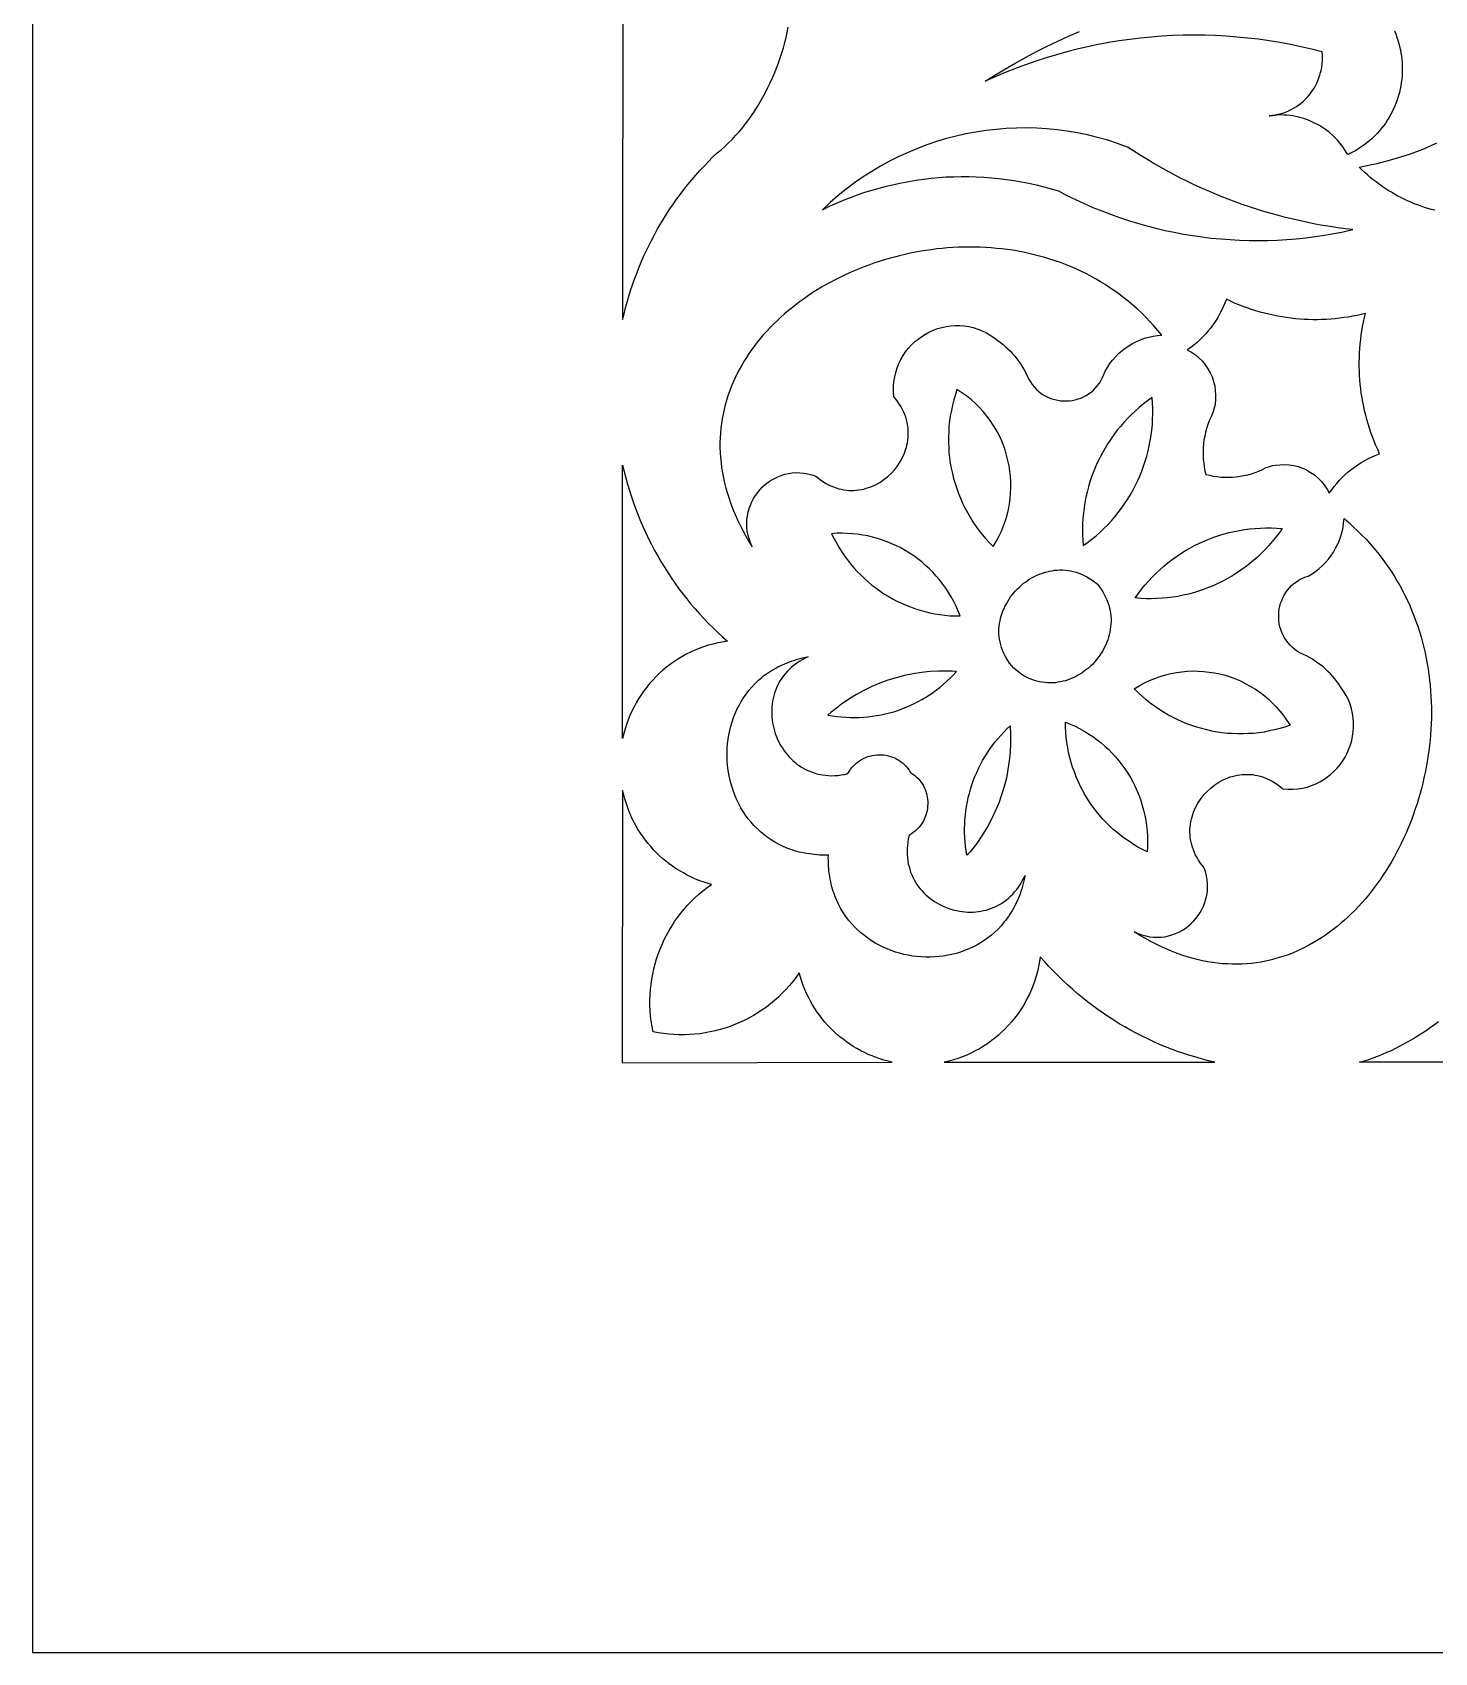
# Model space of a CAD drawing. Extents: x 599 to 929, y 27 to 457.
# Drawn here: x 599.4 to 694.5, y 27.4 to 137.3 of the extents above; entities that cross this region are included whole.
import ezdxf

# ---------------------------------------------------------------- set-up
doc = ezdxf.new("R2010")
doc.units = 0
doc.layers.add('LAYER_1', color=18, linetype='CONTINUOUS')

msp = doc.modelspace()

# ---------------------------------------------------------------- linework, layer by layer
at = {"layer": 'LAYER_1'}
for points in [[(599.39, 457.44), (599.39, 27.44), (929.39, 27.44), (929.39, 457.44)], [(652.97, 125.29), (653.44, 125.52), (653.91, 125.73), (654.39, 125.93), (654.87, 126.12), (655.35, 126.3), (655.84, 126.47), (656.33, 126.62), (656.82, 126.76), (657.32, 126.89), (657.82, 127.01), (658.32, 127.12), (658.82, 127.21), (659.33, 127.3), (659.83, 127.37), (660.34, 127.43), (660.85, 127.47), (661.36, 127.51), (661.87, 127.53), (662.38, 127.54), (662.89, 127.54), (663.4, 127.52), (663.91, 127.5), (664.43, 127.46), (664.94, 127.41), (665.45, 127.35), (665.95, 127.27), (666.46, 127.18), (666.97, 127.08), (667.47, 126.97), (667.97, 126.85), (668.47, 126.71), (668.97, 126.56), (669.55, 126.26), (670.13, 125.98), (670.72, 125.71), (671.31, 125.45), (671.91, 125.21), (672.51, 124.98), (673.12, 124.76), (673.73, 124.56), (674.34, 124.37), (674.96, 124.2), (675.58, 124.04), (676.2, 123.89), (676.83, 123.76), (677.45, 123.64), (678.08, 123.54), (678.72, 123.45), (679.35, 123.37), (679.99, 123.31), (680.62, 123.26), (681.26, 123.23), (681.9, 123.21), (682.54, 123.2), (683.18, 123.21), (683.82, 123.23), (684.46, 123.27), (685.1, 123.32), (685.74, 123.39), (686.38, 123.47), (687.02, 123.56), (687.66, 123.67), (688.29, 123.8), (688.93, 123.94), (688.42, 124), (687.91, 124.07), (687.4, 124.15), (686.89, 124.23), (686.39, 124.32), (685.88, 124.42), (685.38, 124.53), (684.88, 124.65), (684.38, 124.77), (683.89, 124.9), (683.4, 125.03), (682.9, 125.18), (682.41, 125.33), (681.93, 125.49), (681.44, 125.65), (680.96, 125.83), (680.48, 126.01), (680.01, 126.19), (679.53, 126.39), (679.06, 126.59), (678.59, 126.8), (678.13, 127.01), (677.67, 127.23), (677.21, 127.46), (676.75, 127.7), (676.3, 127.94), (675.85, 128.19), (675.4, 128.45), (674.96, 128.71), (674.52, 128.98), (674.09, 129.26), (673.66, 129.54), (672.98, 129.79), (672.31, 130), (671.63, 130.19), (670.94, 130.36), (670.26, 130.5), (669.57, 130.62), (668.88, 130.71), (668.19, 130.78), (667.5, 130.82), (666.81, 130.84), (666.12, 130.83), (665.43, 130.8), (664.74, 130.74), (664.06, 130.66), (663.38, 130.56), (662.7, 130.43), (662.03, 130.28), (661.37, 130.11), (660.71, 129.91), (660.05, 129.69), (659.41, 129.45), (658.77, 129.18), (658.14, 128.89), (657.52, 128.58), (656.91, 128.25), (656.31, 127.89), (655.72, 127.51), (655.15, 127.11), (654.58, 126.69), (654.03, 126.25), (653.49, 125.78)], [(648.21, 102.43), (648.09, 102.69), (647.99, 102.96), (647.92, 103.23), (647.87, 103.49), (647.84, 103.76), (647.83, 104.02), (647.84, 104.28), (647.88, 104.53), (647.93, 104.78), (647.99, 105.02), (648.08, 105.26), (648.18, 105.49), (648.3, 105.71), (648.43, 105.92), (648.58, 106.12), (648.74, 106.31), (648.91, 106.49), (649.09, 106.66), (649.29, 106.81), (649.5, 106.95), (649.71, 107.07), (649.94, 107.18), (650.17, 107.27), (650.41, 107.35), (650.66, 107.4), (650.91, 107.44), (651.17, 107.46), (651.44, 107.45), (651.7, 107.43), (651.97, 107.38), (652.25, 107.31), (652.52, 107.21), (652.69, 107.08), (652.86, 106.95), (653.03, 106.84), (653.2, 106.73), (653.37, 106.64), (653.54, 106.56), (653.72, 106.49), (653.89, 106.42), (654.07, 106.37), (654.24, 106.33), (654.42, 106.3), (654.59, 106.27), (654.76, 106.26), (654.93, 106.25), (655.1, 106.26), (655.27, 106.27), (655.44, 106.29), (655.61, 106.32), (655.77, 106.35), (655.94, 106.4), (656.1, 106.45), (656.25, 106.5), (656.56, 106.64), (656.86, 106.8), (657.14, 106.99), (657.4, 107.2), (657.65, 107.43), (657.87, 107.68), (658.08, 107.95), (658.26, 108.23), (658.42, 108.53), (658.55, 108.84), (658.61, 109), (658.66, 109.16), (658.7, 109.33), (658.73, 109.49), (658.76, 109.66), (658.78, 109.83), (658.79, 110), (658.79, 110.17), (658.78, 110.35), (658.77, 110.52), (658.74, 110.7), (658.71, 110.87), (658.67, 111.05), (658.62, 111.22), (658.55, 111.4), (658.48, 111.57), (658.4, 111.75), (658.3, 111.92), (658.2, 112.09), (658.08, 112.26), (657.96, 112.43), (657.82, 112.6), (657.79, 112.95), (657.79, 113.29), (657.82, 113.63), (657.87, 113.95), (657.94, 114.26), (658.03, 114.57), (658.15, 114.86), (658.29, 115.14), (658.44, 115.4), (658.61, 115.66), (658.8, 115.9), (659.01, 116.12), (659.22, 116.33), (659.46, 116.52), (659.7, 116.7), (659.96, 116.86), (660.22, 117), (660.5, 117.12), (660.78, 117.23), (661.07, 117.31), (661.36, 117.38), (661.66, 117.42), (661.97, 117.44), (662.27, 117.44), (662.58, 117.42), (662.89, 117.37), (663.2, 117.3), (663.5, 117.2), (663.8, 117.08), (664.1, 116.94), (664.39, 116.76), (664.68, 116.56), (664.87, 116.43), (665.05, 116.29), (665.22, 116.15), (665.39, 116), (665.55, 115.85), (665.71, 115.69), (665.86, 115.52), (666.01, 115.35), (666.15, 115.18), (666.29, 115), (666.41, 114.81), (666.53, 114.62), (666.65, 114.43), (666.76, 114.23), (666.86, 114.03), (666.95, 113.82), (667.07, 113.62), (667.2, 113.43), (667.34, 113.26), (667.48, 113.1), (667.64, 112.96), (667.81, 112.83), (667.98, 112.72), (668.16, 112.62), (668.34, 112.54), (668.53, 112.46), (668.72, 112.41), (668.92, 112.37), (669.12, 112.34), (669.32, 112.32), (669.52, 112.32), (669.71, 112.34), (669.91, 112.36), (670.11, 112.4), (670.3, 112.46), (670.49, 112.52), (670.67, 112.6), (670.85, 112.7), (671.02, 112.81), (671.18, 112.92), (671.34, 113.06), (671.49, 113.2), (671.62, 113.36), (671.75, 113.53), (671.86, 113.72), (671.97, 113.91), (672.06, 114.12), (672.13, 114.34), (672.29, 114.6), (672.46, 114.85), (672.64, 115.09), (672.84, 115.32), (673.05, 115.53), (673.27, 115.72), (673.5, 115.9), (673.74, 116.07), (674, 116.22), (674.26, 116.35), (674.53, 116.47), (674.81, 116.57), (675.1, 116.65), (675.39, 116.72), (675.69, 116.76), (675.99, 116.79), (675.72, 117.11), (675.45, 117.42), (675.17, 117.72), (674.89, 118.01), (674.6, 118.29), (674.31, 118.56), (674.01, 118.82), (673.71, 119.08), (673.41, 119.32), (673.1, 119.56), (672.78, 119.78), (672.46, 120), (672.14, 120.21), (671.82, 120.41), (671.49, 120.6), (671.16, 120.78), (670.82, 120.96), (670.48, 121.12), (670.14, 121.28), (669.8, 121.43), (669.45, 121.57), (669.1, 121.7), (668.75, 121.83), (668.39, 121.94), (668.04, 122.05), (667.68, 122.15), (667.32, 122.24), (666.96, 122.33), (666.6, 122.41), (666.23, 122.47), (665.87, 122.54), (665.5, 122.59), (665.14, 122.64), (664.77, 122.67), (664.4, 122.71), (664.03, 122.73), (663.66, 122.75), (663.29, 122.76), (662.93, 122.76), (662.56, 122.75), (662.19, 122.74), (661.82, 122.72), (661.45, 122.7), (661.09, 122.67), (660.72, 122.63), (660.36, 122.58), (660, 122.53), (659.63, 122.47), (659.27, 122.41), (658.92, 122.34), (658.56, 122.26), (658.2, 122.17), (657.85, 122.08), (657.5, 121.99), (657.15, 121.89), (656.81, 121.78), (656.46, 121.66), (656.12, 121.54), (655.79, 121.42), (655.45, 121.28), (655.12, 121.15), (654.8, 121), (654.47, 120.86), (654.15, 120.7), (653.84, 120.54), (653.53, 120.38), (653.22, 120.21), (652.91, 120.03), (652.62, 119.85), (652.32, 119.67), (652.03, 119.47), (651.75, 119.28), (651.47, 119.08), (651.19, 118.87), (650.93, 118.66), (650.66, 118.45), (650.4, 118.23), (650.15, 118.01), (649.91, 117.78), (649.67, 117.54), (649.43, 117.31), (649.21, 117.07), (648.98, 116.82), (648.77, 116.57), (648.56, 116.32), (648.36, 116.06), (648.17, 115.8), (647.98, 115.53), (647.81, 115.26), (647.63, 114.99), (647.47, 114.71), (647.32, 114.43), (647.17, 114.14), (647.03, 113.85), (646.9, 113.56), (646.78, 113.27), (646.66, 112.97), (646.56, 112.67), (646.46, 112.36), (646.37, 112.06), (646.3, 111.74), (646.23, 111.43), (646.17, 111.11), (646.12, 110.79), (646.08, 110.47), (646.05, 110.15), (646.03, 109.82), (646.02, 109.49), (646.02, 109.15), (646.03, 108.82), (646.06, 108.48), (646.09, 108.14), (646.13, 107.8), (646.19, 107.45), (646.25, 107.11), (646.33, 106.76), (646.42, 106.41), (646.52, 106.05), (646.64, 105.7), (646.76, 105.34), (646.9, 104.98), (647.05, 104.62), (647.21, 104.26), (647.38, 103.9), (647.57, 103.53), (647.77, 103.16), (647.98, 102.8)], [(689.8, 118.26), (689.51, 118.19), (689.22, 118.12), (688.92, 118.07), (688.63, 118.01), (688.33, 117.97), (688.03, 117.93), (687.73, 117.9), (687.44, 117.87), (687.14, 117.85), (686.84, 117.84), (686.54, 117.83), (686.24, 117.83), (685.94, 117.84), (685.64, 117.85), (685.34, 117.87), (685.04, 117.9), (684.74, 117.93), (684.44, 117.97), (684.14, 118.02), (683.84, 118.07), (683.54, 118.13), (683.25, 118.2), (682.95, 118.27), (682.66, 118.35), (682.36, 118.43), (682.07, 118.53), (681.78, 118.63), (681.49, 118.73), (681.21, 118.84), (680.92, 118.96), (680.64, 119.09), (680.36, 119.22), (680.26, 118.96), (680.15, 118.7), (680.03, 118.45), (679.9, 118.21), (679.77, 117.97), (679.62, 117.74), (679.47, 117.51), (679.3, 117.29), (679.13, 117.07), (678.95, 116.86), (678.76, 116.66), (678.57, 116.47), (678.37, 116.29), (678.15, 116.11), (677.94, 115.94), (677.71, 115.78), (677.86, 115.7), (678, 115.62), (678.13, 115.53), (678.26, 115.44), (678.51, 115.23), (678.73, 115.01), (678.93, 114.76), (679.11, 114.51), (679.26, 114.23), (679.39, 113.95), (679.49, 113.65), (679.57, 113.35), (679.61, 113.04), (679.63, 112.73), (679.63, 112.41), (679.59, 112.09), (679.56, 111.93), (679.52, 111.77), (679.47, 111.61), (679.42, 111.46), (679.3, 111.21), (679.19, 110.97), (679.1, 110.72), (679.02, 110.46), (678.95, 110.2), (678.89, 109.94), (678.84, 109.68), (678.81, 109.42), (678.79, 109.16), (678.78, 108.9), (678.78, 108.63), (678.79, 108.37), (678.82, 108.11), (678.86, 107.85), (678.9, 107.59), (678.97, 107.34), (679.22, 107.28), (679.47, 107.23), (679.73, 107.19), (679.99, 107.16), (680.25, 107.15), (680.51, 107.15), (680.77, 107.16), (681.03, 107.18), (681.29, 107.22), (681.55, 107.26), (681.81, 107.32), (682.06, 107.39), (682.31, 107.47), (682.56, 107.57), (682.81, 107.68), (683.05, 107.8), (683.21, 107.85), (683.36, 107.9), (683.52, 107.94), (683.68, 107.97), (683.99, 108), (684.31, 108.01), (684.62, 107.99), (684.93, 107.95), (685.23, 107.87), (685.52, 107.77), (685.8, 107.64), (686.07, 107.48), (686.33, 107.31), (686.57, 107.1), (686.79, 106.88), (687, 106.63), (687.09, 106.5), (687.18, 106.36), (687.26, 106.22), (687.34, 106.07), (687.5, 106.3), (687.66, 106.52), (687.84, 106.73), (688.02, 106.94), (688.22, 107.14), (688.41, 107.33), (688.62, 107.51), (688.83, 107.68), (689.05, 107.84), (689.28, 108), (689.51, 108.15), (689.75, 108.29), (689.99, 108.41), (690.24, 108.53), (690.49, 108.64), (690.75, 108.74), (690.62, 109.03), (690.49, 109.31), (690.38, 109.6), (690.27, 109.89), (690.16, 110.18), (690.06, 110.47), (689.97, 110.77), (689.89, 111.06), (689.81, 111.36), (689.73, 111.66), (689.67, 111.95), (689.61, 112.25), (689.56, 112.55), (689.51, 112.86), (689.47, 113.16), (689.44, 113.46), (689.41, 113.76), (689.39, 114.06), (689.38, 114.37), (689.37, 114.67), (689.37, 114.97), (689.38, 115.27), (689.39, 115.58), (689.41, 115.88), (689.44, 116.18), (689.47, 116.48), (689.51, 116.78), (689.55, 117.08), (689.6, 117.38), (689.66, 117.67), (689.73, 117.97)], [(664.55, 102.44), (664.75, 102.79), (664.94, 103.14), (665.11, 103.49), (665.25, 103.85), (665.38, 104.21), (665.49, 104.58), (665.58, 104.95), (665.65, 105.32), (665.7, 105.7), (665.73, 106.07), (665.74, 106.44), (665.74, 106.82), (665.72, 107.19), (665.68, 107.56), (665.62, 107.93), (665.55, 108.29), (665.45, 108.65), (665.35, 109.01), (665.22, 109.36), (665.08, 109.7), (664.92, 110.04), (664.74, 110.37), (664.55, 110.69), (664.34, 111), (664.11, 111.3), (663.87, 111.6), (663.61, 111.88), (663.34, 112.15), (663.05, 112.41), (662.75, 112.65), (662.43, 112.88), (662.09, 113.1), (661.98, 112.75), (661.87, 112.39), (661.78, 112.04), (661.71, 111.68), (661.64, 111.32), (661.59, 110.97), (661.55, 110.61), (661.53, 110.25), (661.52, 109.89), (661.52, 109.53), (661.53, 109.17), (661.55, 108.82), (661.59, 108.46), (661.64, 108.11), (661.7, 107.76), (661.78, 107.41), (661.86, 107.06), (661.96, 106.72), (662.07, 106.38), (662.19, 106.05), (662.33, 105.72), (662.47, 105.39), (662.63, 105.07), (662.8, 104.75), (662.98, 104.44), (663.17, 104.13), (663.37, 103.84), (663.58, 103.54), (663.81, 103.26), (664.04, 102.98), (664.29, 102.71)], [(670.65, 102.51), (670.95, 102.72), (671.24, 102.95), (671.53, 103.18), (671.8, 103.42), (672.06, 103.68), (672.32, 103.93), (672.56, 104.2), (672.8, 104.47), (673.03, 104.75), (673.24, 105.04), (673.45, 105.34), (673.65, 105.64), (673.84, 105.94), (674.01, 106.25), (674.18, 106.57), (674.34, 106.89), (674.48, 107.22), (674.62, 107.56), (674.74, 107.89), (674.86, 108.23), (674.96, 108.58), (675.05, 108.93), (675.13, 109.28), (675.2, 109.63), (675.26, 109.99), (675.3, 110.35), (675.34, 110.72), (675.36, 111.08), (675.37, 111.45), (675.37, 111.82), (675.35, 112.18), (675.32, 112.55), (675.02, 112.34), (674.73, 112.12), (674.45, 111.88), (674.17, 111.64), (673.91, 111.39), (673.65, 111.13), (673.41, 110.87), (673.17, 110.6), (672.94, 110.31), (672.72, 110.03), (672.52, 109.73), (672.32, 109.43), (672.13, 109.13), (671.95, 108.81), (671.79, 108.5), (671.63, 108.17), (671.48, 107.85), (671.35, 107.51), (671.22, 107.18), (671.11, 106.83), (671.01, 106.49), (670.92, 106.14), (670.84, 105.79), (670.77, 105.43), (670.71, 105.07), (670.67, 104.71), (670.63, 104.35), (670.61, 103.98), (670.61, 103.62), (670.61, 103.25), (670.62, 102.88)], [(639.42, 107.96), (639.53, 107.53), (639.64, 107.1), (639.75, 106.67), (639.88, 106.25), (640.02, 105.83), (640.16, 105.41), (640.31, 104.99), (640.47, 104.58), (640.64, 104.17), (640.81, 103.77), (640.99, 103.37), (641.18, 102.97), (641.38, 102.58), (641.59, 102.19), (641.8, 101.81), (642.02, 101.43), (642.25, 101.05), (642.49, 100.68), (642.73, 100.31), (642.98, 99.95), (643.24, 99.59), (643.5, 99.24), (643.77, 98.9), (644.05, 98.55), (644.34, 98.22), (644.63, 97.89), (644.93, 97.56), (645.24, 97.24), (645.55, 96.93), (645.87, 96.62), (646.19, 96.32), (646.53, 96.02), (646.19, 95.97), (645.87, 95.91), (645.54, 95.83), (645.23, 95.75), (644.91, 95.65), (644.61, 95.54), (644.31, 95.41), (644.01, 95.28), (643.73, 95.14), (643.44, 94.98), (643.17, 94.82), (642.9, 94.64), (642.64, 94.46), (642.39, 94.26), (642.15, 94.06), (641.91, 93.85), (641.68, 93.62), (641.46, 93.39), (641.25, 93.16), (641.05, 92.91), (640.86, 92.66), (640.67, 92.4), (640.5, 92.13), (640.34, 91.85), (640.19, 91.57), (640.04, 91.29), (639.91, 90.99), (639.79, 90.69), (639.68, 90.39), (639.58, 90.08), (639.5, 89.76), (639.42, 89.44)], [(653.59, 103.32), (653.74, 103.01), (653.91, 102.7), (654.08, 102.4), (654.27, 102.11), (654.46, 101.82), (654.66, 101.54), (654.87, 101.27), (655.1, 101.01), (655.32, 100.76), (655.56, 100.52), (655.81, 100.28), (656.06, 100.06), (656.32, 99.84), (656.59, 99.64), (656.86, 99.44), (657.14, 99.25), (657.43, 99.08), (657.72, 98.91), (658.02, 98.75), (658.33, 98.61), (658.64, 98.47), (658.95, 98.35), (659.27, 98.23), (659.59, 98.13), (659.92, 98.04), (660.25, 97.96), (660.59, 97.89), (660.93, 97.84), (661.27, 97.79), (661.61, 97.76), (661.96, 97.74), (662.31, 97.74), (662.18, 98.07), (662.03, 98.4), (661.87, 98.72), (661.7, 99.03), (661.52, 99.33), (661.33, 99.62), (661.13, 99.9), (660.91, 100.18), (660.69, 100.44), (660.46, 100.7), (660.22, 100.94), (659.96, 101.17), (659.7, 101.4), (659.44, 101.61), (659.16, 101.81), (658.88, 102), (658.58, 102.18), (658.29, 102.35), (657.98, 102.5), (657.67, 102.64), (657.35, 102.77), (657.03, 102.89), (656.7, 103), (656.37, 103.09), (656.04, 103.17), (655.7, 103.23), (655.35, 103.28), (655, 103.32), (654.65, 103.34), (654.3, 103.35), (653.95, 103.35)], [(674.1, 76.33), (674.36, 76.21), (674.62, 76.11), (674.89, 76.04), (675.15, 75.99), (675.41, 75.96), (675.67, 75.95), (675.93, 75.96), (676.18, 75.99), (676.43, 76.04), (676.67, 76.11), (676.9, 76.2), (677.13, 76.3), (677.35, 76.42), (677.56, 76.55), (677.76, 76.7), (677.95, 76.86), (678.12, 77.04), (678.29, 77.22), (678.44, 77.42), (678.58, 77.63), (678.7, 77.84), (678.81, 78.07), (678.9, 78.31), (678.97, 78.55), (679.03, 78.8), (679.07, 79.06), (679.08, 79.32), (679.08, 79.58), (679.05, 79.85), (679.01, 80.12), (678.94, 80.4), (678.84, 80.68), (678.71, 80.84), (678.58, 81.01), (678.47, 81.19), (678.37, 81.36), (678.27, 81.53), (678.19, 81.71), (678.12, 81.88), (678.06, 82.06), (678.01, 82.23), (677.97, 82.41), (677.93, 82.59), (677.91, 82.76), (677.9, 82.94), (677.89, 83.11), (677.89, 83.28), (677.91, 83.45), (677.93, 83.62), (677.95, 83.79), (677.99, 83.96), (678.03, 84.12), (678.08, 84.28), (678.14, 84.44), (678.27, 84.75), (678.43, 85.05), (678.62, 85.33), (678.83, 85.6), (679.06, 85.84), (679.3, 86.07), (679.57, 86.28), (679.85, 86.46), (680.15, 86.62), (680.45, 86.76), (680.61, 86.82), (680.77, 86.86), (680.94, 86.91), (681.1, 86.94), (681.27, 86.97), (681.44, 86.99), (681.61, 87), (681.78, 87), (681.95, 86.99), (682.12, 86.98), (682.3, 86.95), (682.47, 86.92), (682.64, 86.87), (682.82, 86.82), (682.99, 86.76), (683.16, 86.68), (683.34, 86.6), (683.51, 86.51), (683.68, 86.4), (683.85, 86.29), (684.02, 86.16), (684.18, 86.02), (684.53, 85.99), (684.87, 85.99), (685.2, 86.02), (685.52, 86.07), (685.83, 86.14), (686.14, 86.24), (686.42, 86.35), (686.7, 86.49), (686.97, 86.64), (687.22, 86.82), (687.45, 87.01), (687.68, 87.21), (687.88, 87.43), (688.08, 87.67), (688.25, 87.92), (688.41, 88.17), (688.55, 88.44), (688.67, 88.72), (688.77, 89), (688.86, 89.29), (688.92, 89.59), (688.96, 89.89), (688.99, 90.2), (688.99, 90.51), (688.96, 90.82), (688.92, 91.13), (688.85, 91.44), (688.75, 91.75), (688.63, 92.05), (688.48, 92.35), (688.31, 92.65), (688.11, 92.94), (687.98, 93.12), (687.85, 93.3), (687.71, 93.48), (687.56, 93.65), (687.41, 93.82), (687.25, 93.98), (687.08, 94.13), (686.92, 94.28), (686.74, 94.42), (686.56, 94.55), (686.38, 94.68), (686.19, 94.8), (686, 94.92), (685.8, 95.03), (685.6, 95.13), (685.39, 95.22), (685.19, 95.34), (685.01, 95.47), (684.84, 95.61), (684.68, 95.76), (684.54, 95.92), (684.41, 96.09), (684.3, 96.26), (684.2, 96.44), (684.12, 96.63), (684.05, 96.82), (683.99, 97.01), (683.95, 97.21), (683.92, 97.41), (683.91, 97.61), (683.91, 97.81), (683.92, 98.01), (683.95, 98.21), (683.99, 98.41), (684.04, 98.6), (684.11, 98.79), (684.19, 98.97), (684.28, 99.15), (684.39, 99.33), (684.51, 99.49), (684.64, 99.65), (684.78, 99.8), (684.94, 99.94), (685.11, 100.06), (685.29, 100.18), (685.48, 100.28), (685.69, 100.37), (685.91, 100.45), (686.17, 100.6), (686.42, 100.77), (686.65, 100.96), (686.88, 101.16), (687.09, 101.37), (687.28, 101.59), (687.46, 101.83), (687.62, 102.07), (687.77, 102.33), (687.91, 102.6), (688.02, 102.87), (688.12, 103.15), (688.21, 103.44), (688.27, 103.73), (688.31, 104.03), (688.34, 104.34), (688.66, 104.07), (688.96, 103.79), (689.26, 103.51), (689.55, 103.23), (689.83, 102.94), (690.1, 102.64), (690.36, 102.34), (690.61, 102.04), (690.85, 101.73), (691.09, 101.42), (691.31, 101.1), (691.53, 100.78), (691.73, 100.46), (691.93, 100.13), (692.12, 99.8), (692.3, 99.46), (692.47, 99.13), (692.64, 98.78), (692.79, 98.44), (692.94, 98.09), (693.08, 97.74), (693.21, 97.39), (693.34, 97.04), (693.45, 96.68), (693.56, 96.32), (693.66, 95.96), (693.75, 95.6), (693.83, 95.23), (693.91, 94.87), (693.98, 94.5), (694.04, 94.13), (694.09, 93.76), (694.14, 93.4), (694.18, 93.02), (694.21, 92.65), (694.23, 92.28), (694.25, 91.91), (694.26, 91.54), (694.26, 91.17), (694.26, 90.8), (694.24, 90.42), (694.23, 90.05), (694.2, 89.68), (694.17, 89.31), (694.13, 88.95), (694.09, 88.58), (694.03, 88.21), (693.98, 87.85), (693.91, 87.48), (693.84, 87.12), (693.76, 86.76), (693.68, 86.41), (693.59, 86.05), (693.5, 85.7), (693.39, 85.35), (693.29, 85), (693.17, 84.65), (693.05, 84.31), (692.93, 83.97), (692.8, 83.63), (692.66, 83.3), (692.52, 82.97), (692.37, 82.64), (692.22, 82.32), (692.06, 82), (691.9, 81.69), (691.73, 81.38), (691.55, 81.07), (691.38, 80.77), (691.19, 80.48), (691, 80.18), (690.81, 79.9), (690.61, 79.62), (690.41, 79.34), (690.2, 79.07), (689.99, 78.8), (689.77, 78.54), (689.55, 78.29), (689.32, 78.04), (689.09, 77.8), (688.85, 77.56), (688.61, 77.33), (688.37, 77.11), (688.12, 76.9), (687.87, 76.69), (687.61, 76.48), (687.35, 76.29), (687.09, 76.1), (686.82, 75.92), (686.55, 75.75), (686.27, 75.59), (686, 75.43), (685.71, 75.28), (685.43, 75.14), (685.14, 75.01), (684.85, 74.88), (684.55, 74.77), (684.25, 74.66), (683.95, 74.57), (683.64, 74.48), (683.34, 74.4), (683.02, 74.33), (682.71, 74.27), (682.39, 74.22), (682.07, 74.18), (681.75, 74.15), (681.42, 74.13), (681.1, 74.12), (680.77, 74.12), (680.43, 74.14), (680.1, 74.16), (679.76, 74.19), (679.42, 74.24), (679.08, 74.29), (678.73, 74.36), (678.39, 74.44), (678.04, 74.53), (677.69, 74.63), (677.34, 74.74), (676.98, 74.87), (676.63, 75.01), (676.27, 75.16), (675.91, 75.32), (675.55, 75.5), (675.19, 75.68), (674.83, 75.89), (674.46, 76.1)], [(674.17, 98.96), (674.39, 99.26), (674.61, 99.55), (674.84, 99.84), (675.08, 100.11), (675.33, 100.38), (675.59, 100.64), (675.85, 100.88), (676.12, 101.12), (676.4, 101.35), (676.69, 101.57), (676.98, 101.78), (677.28, 101.98), (677.58, 102.17), (677.89, 102.34), (678.2, 102.51), (678.53, 102.67), (678.85, 102.82), (679.18, 102.95), (679.51, 103.08), (679.85, 103.19), (680.2, 103.3), (680.54, 103.39), (680.89, 103.47), (681.24, 103.54), (681.6, 103.6), (681.96, 103.64), (682.32, 103.68), (682.68, 103.7), (683.04, 103.71), (683.41, 103.71), (683.77, 103.69), (684.14, 103.67), (683.93, 103.36), (683.7, 103.07), (683.47, 102.78), (683.23, 102.51), (682.99, 102.24), (682.73, 101.98), (682.47, 101.73), (682.2, 101.5), (681.92, 101.27), (681.63, 101.05), (681.34, 100.84), (681.04, 100.64), (680.74, 100.45), (680.43, 100.27), (680.11, 100.1), (679.79, 99.94), (679.47, 99.79), (679.14, 99.66), (678.8, 99.53), (678.46, 99.42), (678.12, 99.32), (677.78, 99.22), (677.43, 99.14), (677.07, 99.07), (676.72, 99.02), (676.36, 98.97), (676, 98.94), (675.64, 98.92), (675.27, 98.91), (674.91, 98.91), (674.54, 98.93)], [(671.6, 99.91), (671.73, 99.73), (671.86, 99.56), (671.98, 99.38), (672.08, 99.2), (672.17, 99.02), (672.25, 98.84), (672.32, 98.65), (672.38, 98.47), (672.43, 98.28), (672.47, 98.1), (672.5, 97.92), (672.52, 97.73), (672.54, 97.55), (672.54, 97.36), (672.53, 97.18), (672.51, 97), (672.49, 96.82), (672.46, 96.65), (672.42, 96.47), (672.37, 96.3), (672.31, 96.12), (672.25, 95.96), (672.18, 95.79), (672.1, 95.63), (672.02, 95.47), (671.93, 95.31), (671.83, 95.16), (671.73, 95.01), (671.62, 94.87), (671.51, 94.73), (671.39, 94.59), (671.27, 94.46), (671.14, 94.33), (671, 94.21), (670.86, 94.1), (670.72, 93.99), (670.58, 93.89), (670.43, 93.79), (670.27, 93.7), (670.12, 93.62), (669.95, 93.54), (669.79, 93.47), (669.63, 93.41), (669.46, 93.35), (669.29, 93.31), (669.12, 93.27), (668.94, 93.24), (668.77, 93.21), (668.59, 93.2), (668.41, 93.2), (668.23, 93.2), (668.05, 93.22), (667.87, 93.24), (667.69, 93.27), (667.51, 93.32), (667.34, 93.37), (667.16, 93.44), (666.98, 93.51), (666.8, 93.6), (666.62, 93.69), (666.45, 93.8), (666.28, 93.92), (666.11, 94.06), (665.94, 94.2), (665.79, 94.37), (665.66, 94.55), (665.54, 94.72), (665.43, 94.9), (665.34, 95.07), (665.25, 95.25), (665.18, 95.43), (665.11, 95.61), (665.06, 95.79), (665.01, 95.98), (664.98, 96.16), (664.96, 96.34), (664.94, 96.52), (664.94, 96.7), (664.94, 96.88), (664.96, 97.06), (664.98, 97.23), (665.01, 97.41), (665.05, 97.58), (665.09, 97.75), (665.15, 97.92), (665.21, 98.09), (665.28, 98.25), (665.36, 98.42), (665.44, 98.57), (665.53, 98.73), (665.62, 98.88), (665.73, 99.03), (665.83, 99.17), (665.95, 99.31), (666.07, 99.45), (666.19, 99.58), (666.32, 99.7), (666.46, 99.82), (666.59, 99.94), (666.74, 100.04), (666.88, 100.15), (667.04, 100.25), (667.19, 100.34), (667.35, 100.42), (667.51, 100.5), (667.68, 100.57), (667.84, 100.63), (668.01, 100.69), (668.19, 100.74), (668.36, 100.78), (668.54, 100.81), (668.71, 100.84), (668.89, 100.85), (669.07, 100.86), (669.25, 100.86), (669.44, 100.84), (669.62, 100.82), (669.8, 100.79), (669.98, 100.75), (670.17, 100.7), (670.35, 100.64), (670.53, 100.57), (670.71, 100.49), (670.89, 100.4), (671.07, 100.29), (671.25, 100.17), (671.42, 100.05)], [(658.93, 87.13), (659.07, 87.04), (659.21, 86.94), (659.33, 86.84), (659.45, 86.72), (659.56, 86.6), (659.66, 86.48), (659.75, 86.34), (659.82, 86.21), (659.89, 86.07), (659.95, 85.92), (660, 85.77), (660.04, 85.62), (660.08, 85.47), (660.1, 85.31), (660.11, 85.16), (660.11, 85), (660.1, 84.84), (660.09, 84.69), (660.06, 84.53), (660.03, 84.38), (659.98, 84.23), (659.92, 84.08), (659.86, 83.93), (659.79, 83.79), (659.7, 83.66), (659.61, 83.52), (659.5, 83.4), (659.39, 83.28), (659.27, 83.16), (659.13, 83.05), (658.99, 82.95), (658.84, 82.86), (658.79, 82.63), (658.75, 82.4), (658.73, 82.18), (658.71, 81.96), (658.71, 81.75), (658.71, 81.54), (658.73, 81.33), (658.76, 81.13), (658.79, 80.93), (658.84, 80.74), (658.89, 80.55), (658.95, 80.37), (659.02, 80.19), (659.1, 80.02), (659.19, 79.85), (659.28, 79.69), (659.38, 79.53), (659.49, 79.38), (659.6, 79.24), (659.73, 79.1), (659.85, 78.96), (659.98, 78.84), (660.12, 78.71), (660.26, 78.6), (660.41, 78.49), (660.56, 78.38), (660.72, 78.29), (660.88, 78.2), (661.21, 78.04), (661.55, 77.9), (661.9, 77.8), (662.08, 77.76), (662.26, 77.72), (662.44, 77.69), (662.63, 77.67), (662.81, 77.66), (662.99, 77.66), (663.18, 77.66), (663.36, 77.67), (663.54, 77.69), (663.72, 77.72), (663.9, 77.76), (664.08, 77.8), (664.26, 77.85), (664.43, 77.92), (664.61, 77.99), (664.78, 78.07), (664.94, 78.15), (665.11, 78.25), (665.27, 78.36), (665.42, 78.47), (665.58, 78.6), (665.72, 78.73), (665.87, 78.87), (666, 79.03), (666.14, 79.19), (666.26, 79.36), (666.38, 79.54), (666.5, 79.74), (666.61, 79.94), (666.71, 80.15), (666.67, 79.96), (666.63, 79.77), (666.58, 79.59), (666.53, 79.41), (666.48, 79.23), (666.43, 79.06), (666.37, 78.89), (666.3, 78.72), (666.24, 78.56), (666.17, 78.4), (666.09, 78.24), (666.02, 78.09), (665.94, 77.94), (665.86, 77.79), (665.77, 77.65), (665.68, 77.51), (665.59, 77.37), (665.5, 77.24), (665.4, 77.11), (665.3, 76.99), (665.1, 76.74), (664.89, 76.51), (664.66, 76.3), (664.43, 76.1), (664.19, 75.91), (663.94, 75.73), (663.69, 75.57), (663.43, 75.42), (663.16, 75.28), (662.89, 75.16), (662.61, 75.05), (662.33, 74.95), (662.04, 74.86), (661.75, 74.79), (661.46, 74.73), (661.16, 74.68), (660.87, 74.64), (660.57, 74.62), (660.27, 74.61), (659.97, 74.61), (659.67, 74.62), (659.37, 74.65), (659.08, 74.68), (658.78, 74.73), (658.49, 74.79), (658.2, 74.87), (657.92, 74.95), (657.63, 75.05), (657.36, 75.16), (657.08, 75.28), (656.82, 75.41), (656.55, 75.56), (656.3, 75.71), (656.05, 75.88), (655.81, 76.06), (655.58, 76.25), (655.35, 76.45), (655.14, 76.66), (654.93, 76.88), (654.74, 77.12), (654.56, 77.36), (654.38, 77.62), (654.22, 77.88), (654.07, 78.16), (653.94, 78.45), (653.87, 78.6), (653.81, 78.75), (653.76, 78.91), (653.7, 79.06), (653.65, 79.22), (653.61, 79.38), (653.57, 79.55), (653.53, 79.71), (653.49, 79.88), (653.46, 80.06), (653.44, 80.23), (653.41, 80.41), (653.4, 80.59), (653.38, 80.77), (653.37, 80.96), (653.37, 81.15), (653.36, 81.34), (653.37, 81.53), (653.18, 81.53), (652.99, 81.53), (652.8, 81.53), (652.62, 81.54), (652.44, 81.56), (652.26, 81.58), (652.08, 81.6), (651.91, 81.63), (651.74, 81.66), (651.57, 81.69), (651.4, 81.73), (651.24, 81.77), (651.08, 81.82), (650.92, 81.87), (650.76, 81.92), (650.61, 81.98), (650.46, 82.04), (650.31, 82.1), (650.03, 82.24), (649.75, 82.39), (649.49, 82.55), (649.23, 82.73), (648.99, 82.91), (648.76, 83.11), (648.54, 83.32), (648.32, 83.53), (648.13, 83.76), (647.94, 83.99), (647.76, 84.24), (647.6, 84.49), (647.44, 84.74), (647.3, 85.01), (647.17, 85.28), (647.05, 85.55), (646.94, 85.83), (646.84, 86.12), (646.76, 86.4), (646.69, 86.7), (646.63, 86.99), (646.58, 87.29), (646.54, 87.59), (646.51, 87.89), (646.5, 88.19), (646.5, 88.49), (646.51, 88.79), (646.54, 89.09), (646.57, 89.39), (646.62, 89.69), (646.68, 89.98), (646.75, 90.27), (646.84, 90.56), (646.94, 90.85), (647.05, 91.13), (647.17, 91.4), (647.31, 91.67), (647.45, 91.93), (647.62, 92.19), (647.79, 92.44), (647.98, 92.68), (648.18, 92.92), (648.39, 93.14), (648.62, 93.36), (648.86, 93.57), (648.98, 93.67), (649.11, 93.76), (649.24, 93.86), (649.38, 93.95), (649.52, 94.04), (649.66, 94.12), (649.8, 94.2), (649.95, 94.28), (650.1, 94.36), (650.26, 94.43), (650.42, 94.5), (650.58, 94.57), (650.75, 94.64), (650.91, 94.7), (651.09, 94.75), (651.26, 94.81), (651.44, 94.86), (651.62, 94.9), (651.81, 94.94), (652, 94.98), (651.79, 94.88), (651.59, 94.77), (651.4, 94.65), (651.22, 94.53), (651.04, 94.4), (650.88, 94.27), (650.73, 94.13), (650.59, 93.99), (650.46, 93.84), (650.33, 93.69), (650.22, 93.53), (650.11, 93.37), (650.02, 93.2), (649.93, 93.03), (649.85, 92.86), (649.78, 92.69), (649.72, 92.51), (649.67, 92.33), (649.63, 92.15), (649.59, 91.97), (649.56, 91.79), (649.54, 91.6), (649.53, 91.42), (649.53, 91.23), (649.53, 91.05), (649.54, 90.87), (649.56, 90.68), (649.59, 90.5), (649.67, 90.14), (649.77, 89.78), (649.9, 89.44), (650.06, 89.1), (650.15, 88.94), (650.25, 88.79), (650.35, 88.63), (650.46, 88.48), (650.57, 88.34), (650.7, 88.2), (650.82, 88.07), (650.96, 87.94), (651.09, 87.82), (651.24, 87.7), (651.39, 87.59), (651.54, 87.49), (651.7, 87.4), (651.87, 87.31), (652.04, 87.23), (652.22, 87.16), (652.4, 87.1), (652.58, 87.04), (652.78, 87), (652.97, 86.96), (653.17, 86.94), (653.37, 86.92), (653.58, 86.91), (653.8, 86.92), (654.01, 86.93), (654.23, 86.96), (654.46, 87), (654.69, 87.05), (654.78, 87.2), (654.88, 87.34), (654.99, 87.48), (655.1, 87.6), (655.22, 87.72), (655.34, 87.82), (655.48, 87.92), (655.61, 88), (655.75, 88.08), (655.9, 88.14), (656.04, 88.2), (656.19, 88.24), (656.35, 88.28), (656.5, 88.31), (656.65, 88.32), (656.81, 88.33), (656.97, 88.33), (657.12, 88.32), (657.27, 88.29), (657.43, 88.26), (657.58, 88.22), (657.72, 88.17), (657.87, 88.11), (658.01, 88.04), (658.14, 87.96), (658.27, 87.87), (658.4, 87.77), (658.52, 87.66), (658.63, 87.55), (658.74, 87.42), (658.84, 87.28)], [(653.34, 91.01), (653.65, 90.96), (653.95, 90.92), (654.25, 90.89), (654.55, 90.87), (654.85, 90.85), (655.15, 90.85), (655.45, 90.86), (655.75, 90.87), (656.05, 90.9), (656.35, 90.94), (656.64, 90.98), (656.94, 91.04), (657.23, 91.1), (657.51, 91.17), (657.8, 91.25), (658.08, 91.34), (658.36, 91.44), (658.64, 91.55), (658.91, 91.67), (659.18, 91.8), (659.45, 91.93), (659.71, 92.08), (659.97, 92.23), (660.22, 92.39), (660.47, 92.56), (660.71, 92.73), (660.95, 92.92), (661.18, 93.11), (661.41, 93.32), (661.63, 93.52), (661.85, 93.74), (662.06, 93.97), (661.76, 93.99), (661.46, 94), (661.17, 94), (660.87, 94), (660.28, 93.97), (659.69, 93.91), (659.11, 93.82), (658.53, 93.7), (657.97, 93.55), (657.4, 93.38), (656.85, 93.18), (656.31, 92.95), (655.78, 92.69), (655.27, 92.41), (654.76, 92.1), (654.27, 91.76), (654.04, 91.58), (653.8, 91.4), (653.57, 91.21)], [(674.11, 92.8), (674.45, 93.01), (674.8, 93.2), (675.15, 93.36), (675.5, 93.51), (675.87, 93.64), (676.23, 93.75), (676.6, 93.84), (676.97, 93.91), (677.34, 93.96), (677.71, 93.99), (678.08, 94.01), (678.45, 94), (678.82, 93.98), (679.19, 93.94), (679.55, 93.89), (679.91, 93.81), (680.27, 93.72), (680.62, 93.61), (680.97, 93.48), (681.31, 93.33), (681.64, 93.17), (681.97, 92.99), (682.29, 92.8), (682.6, 92.59), (682.9, 92.36), (683.19, 92.12), (683.47, 91.86), (683.74, 91.58), (683.99, 91.29), (684.23, 90.99), (684.46, 90.66), (684.68, 90.33), (684.33, 90.21), (683.98, 90.11), (683.63, 90.02), (683.27, 89.94), (682.92, 89.87), (682.56, 89.82), (682.21, 89.78), (681.85, 89.76), (681.49, 89.75), (681.14, 89.75), (680.78, 89.76), (680.43, 89.78), (680.08, 89.82), (679.73, 89.87), (679.38, 89.93), (679.04, 90.01), (678.69, 90.1), (678.35, 90.19), (678.02, 90.31), (677.68, 90.43), (677.36, 90.56), (677.03, 90.71), (676.71, 90.87), (676.4, 91.04), (676.09, 91.22), (675.79, 91.41), (675.49, 91.62), (675.2, 91.83), (674.92, 92.06), (674.64, 92.3), (674.37, 92.54)], [(662.77, 81.51), (662.72, 81.81), (662.68, 82.11), (662.65, 82.42), (662.63, 82.72), (662.61, 83.03), (662.61, 83.33), (662.62, 83.63), (662.63, 83.94), (662.66, 84.24), (662.7, 84.53), (662.74, 84.83), (662.8, 85.13), (662.86, 85.42), (662.93, 85.71), (663.01, 86), (663.1, 86.28), (663.2, 86.57), (663.31, 86.85), (663.43, 87.12), (663.55, 87.39), (663.68, 87.66), (663.83, 87.93), (663.98, 88.19), (664.14, 88.44), (664.3, 88.69), (664.48, 88.94), (664.66, 89.18), (664.86, 89.41), (665.06, 89.64), (665.26, 89.86), (665.48, 90.08), (665.7, 90.29), (665.73, 89.69), (665.73, 89.09), (665.7, 88.5), (665.64, 87.91), (665.55, 87.32), (665.44, 86.74), (665.29, 86.17), (665.12, 85.6), (664.92, 85.05), (664.69, 84.5), (664.44, 83.97), (664.16, 83.45), (663.85, 82.94), (663.52, 82.44), (663.16, 81.97), (662.97, 81.73)], [(674.98, 81.75), (674.67, 81.91), (674.36, 82.07), (674.07, 82.25), (673.78, 82.44), (673.49, 82.63), (673.22, 82.84), (672.95, 83.05), (672.69, 83.27), (672.44, 83.5), (672.2, 83.74), (671.97, 83.99), (671.75, 84.24), (671.53, 84.51), (671.33, 84.78), (671.13, 85.05), (670.95, 85.34), (670.77, 85.63), (670.6, 85.92), (670.45, 86.22), (670.3, 86.53), (670.17, 86.84), (670.05, 87.16), (669.93, 87.48), (669.83, 87.81), (669.74, 88.14), (669.66, 88.47), (669.6, 88.81), (669.54, 89.15), (669.5, 89.49), (669.47, 89.84), (669.45, 90.19), (669.44, 90.54), (669.77, 90.41), (670.1, 90.26), (670.41, 90.11), (670.72, 89.93), (671.02, 89.75), (671.31, 89.56), (671.59, 89.35), (671.86, 89.14), (672.12, 88.91), (672.38, 88.68), (672.62, 88.43), (672.85, 88.18), (673.07, 87.92), (673.28, 87.65), (673.48, 87.37), (673.67, 87.08), (673.85, 86.79), (674.01, 86.49), (674.17, 86.18), (674.31, 85.87), (674.44, 85.55), (674.55, 85.22), (674.66, 84.89), (674.75, 84.56), (674.83, 84.22), (674.89, 83.88), (674.94, 83.53), (674.98, 83.18), (675, 82.83), (675.01, 82.47), (675, 82.11)], [(641.48, 69.54), (641.41, 69.9), (641.36, 70.26), (641.31, 70.62), (641.29, 70.98), (641.27, 71.34), (641.27, 71.7), (641.28, 72.05), (641.31, 72.41), (641.35, 72.76), (641.4, 73.11), (641.46, 73.46), (641.54, 73.8), (641.62, 74.14), (641.72, 74.48), (641.83, 74.81), (641.96, 75.14), (642.09, 75.47), (642.24, 75.79), (642.4, 76.1), (642.57, 76.41), (642.75, 76.71), (642.94, 77.01), (643.14, 77.29), (643.36, 77.58), (643.58, 77.85), (643.82, 78.12), (644.06, 78.38), (644.32, 78.63), (644.58, 78.87), (644.86, 79.1), (645.14, 79.32), (645.44, 79.54), (645.15, 79.62), (644.87, 79.71), (644.59, 79.81), (644.32, 79.92), (644.05, 80.04), (643.79, 80.17), (643.54, 80.31), (643.29, 80.45), (643.05, 80.6), (642.81, 80.77), (642.58, 80.93), (642.35, 81.11), (642.13, 81.29), (641.92, 81.48), (641.72, 81.68), (641.52, 81.89), (641.33, 82.1), (641.14, 82.31), (640.97, 82.54), (640.8, 82.77), (640.64, 83), (640.48, 83.24), (640.34, 83.49), (640.2, 83.74), (640.07, 83.99), (639.95, 84.25), (639.84, 84.52), (639.74, 84.79), (639.65, 85.06), (639.56, 85.33), (639.49, 85.61), (639.42, 85.9), (639.39, 67.44), (657.7, 67.47), (657.42, 67.54), (657.14, 67.61), (656.87, 67.7), (656.6, 67.79), (656.33, 67.9), (656.07, 68.01), (655.81, 68.13), (655.56, 68.26), (655.31, 68.4), (655.06, 68.54), (654.83, 68.7), (654.59, 68.86), (654.37, 69.03), (654.15, 69.21), (653.93, 69.39), (653.72, 69.58), (653.52, 69.78), (653.32, 69.99), (653.13, 70.2), (652.95, 70.42), (652.78, 70.65), (652.61, 70.88), (652.45, 71.12), (652.3, 71.37), (652.15, 71.62), (652.02, 71.88), (651.89, 72.14), (651.77, 72.41), (651.66, 72.68), (651.56, 72.96), (651.47, 73.25), (651.39, 73.53), (651.18, 73.24), (650.96, 72.95), (650.73, 72.67), (650.49, 72.4), (650.24, 72.15), (649.98, 71.9), (649.72, 71.66), (649.45, 71.44), (649.17, 71.22), (648.88, 71.02), (648.59, 70.82), (648.29, 70.64), (647.98, 70.47), (647.67, 70.31), (647.35, 70.16), (647.03, 70.03), (646.71, 69.9), (646.38, 69.79), (646.04, 69.69), (645.7, 69.6), (645.36, 69.53), (645.02, 69.46), (644.67, 69.41), (644.32, 69.37), (643.97, 69.35), (643.62, 69.34), (643.26, 69.34), (642.9, 69.35), (642.55, 69.38), (642.19, 69.42), (641.83, 69.47)], [(679.58, 67.47), (679.15, 67.58), (678.73, 67.69), (678.3, 67.81), (677.88, 67.93), (677.47, 68.07), (677.05, 68.21), (676.64, 68.37), (676.23, 68.53), (675.83, 68.69), (675.43, 68.87), (675.03, 69.06), (674.64, 69.25), (674.25, 69.45), (673.86, 69.65), (673.48, 69.87), (673.1, 70.09), (672.73, 70.32), (672.36, 70.56), (672, 70.81), (671.64, 71.06), (671.28, 71.32), (670.94, 71.58), (670.59, 71.86), (670.25, 72.14), (669.92, 72.43), (669.59, 72.72), (669.27, 73.02), (668.95, 73.33), (668.64, 73.65), (668.33, 73.97), (668.03, 74.3), (667.74, 74.63), (667.69, 74.3), (667.63, 73.97), (667.55, 73.64), (667.47, 73.32), (667.37, 73.01), (667.26, 72.7), (667.14, 72.4), (667.01, 72.1), (666.86, 71.81), (666.71, 71.53), (666.55, 71.25), (666.37, 70.98), (666.19, 70.72), (666, 70.46), (665.79, 70.22), (665.58, 69.98), (665.36, 69.75), (665.14, 69.53), (664.9, 69.31), (664.66, 69.11), (664.4, 68.92), (664.15, 68.73), (663.88, 68.56), (663.61, 68.39), (663.33, 68.24), (663.04, 68.1), (662.75, 67.96), (662.46, 67.84), (662.15, 67.73), (661.85, 67.63), (661.53, 67.55), (661.22, 67.47)]]:
    msp.add_lwpolyline(points, close=True, dxfattribs=at)
for points in [[(639.43, 142.35), (639.42, 117.84), (639.52, 118.24), (639.62, 118.64), (639.73, 119.03), (639.84, 119.42), (639.96, 119.82), (640.09, 120.2), (640.23, 120.59), (640.37, 120.97), (640.52, 121.35), (640.68, 121.73), (640.84, 122.11), (641.02, 122.48), (641.19, 122.85), (641.38, 123.21), (641.57, 123.58), (641.77, 123.94), (641.97, 124.29), (642.18, 124.64), (642.4, 124.99), (642.63, 125.34), (642.86, 125.68), (643.1, 126.02), (643.34, 126.35), (643.59, 126.68), (643.85, 127), (644.11, 127.32), (644.38, 127.64), (644.66, 127.95), (644.94, 128.25), (645.23, 128.56), (645.52, 128.85), (645.83, 129.14), (646.09, 129.36), (646.34, 129.58), (646.59, 129.82), (646.84, 130.06), (647.08, 130.32), (647.31, 130.58), (647.54, 130.85), (647.75, 131.12), (647.97, 131.41), (648.18, 131.7), (648.38, 131.99), (648.57, 132.3), (648.75, 132.61), (648.93, 132.92), (649.11, 133.24), (649.27, 133.57), (649.43, 133.89), (649.58, 134.23), (649.72, 134.56), (649.86, 134.9), (649.99, 135.24), (650.11, 135.58), (650.22, 135.93), (650.32, 136.27), (650.42, 136.62), (650.5, 136.97), (650.58, 137.31), (650.65, 137.66)], [(691.76, 137.42), (691.85, 137.22), (691.92, 137), (691.99, 136.79), (692.05, 136.57), (692.11, 136.36), (692.16, 136.14), (692.2, 135.92), (692.23, 135.7), (692.25, 135.47), (692.27, 135.25), (692.28, 135.03), (692.28, 134.8), (692.28, 134.58), (692.27, 134.35), (692.25, 134.13), (692.22, 133.91), (692.18, 133.69), (692.14, 133.47), (692.09, 133.25), (692.03, 133.03), (691.97, 132.81), (691.89, 132.6), (691.81, 132.39), (691.72, 132.18), (691.63, 131.98), (691.52, 131.77), (691.41, 131.57), (691.29, 131.38), (691.17, 131.19), (691.03, 131), (690.89, 130.81), (690.74, 130.64), (690.59, 130.46), (690.42, 130.29), (690.25, 130.13), (690.07, 129.97), (689.88, 129.82), (689.69, 129.67), (689.48, 129.53), (689.27, 129.39), (689.06, 129.26), (688.83, 129.14), (688.6, 129.03), (688.49, 129.2), (688.38, 129.37), (688.27, 129.54), (688.15, 129.7), (687.89, 130), (687.62, 130.28), (687.32, 130.54), (687.01, 130.78), (686.68, 130.99), (686.34, 131.17), (685.98, 131.33), (685.62, 131.47), (685.24, 131.57), (684.86, 131.65), (684.47, 131.7), (684.27, 131.71), (684.07, 131.72), (683.87, 131.72), (683.67, 131.71), (683.47, 131.69), (683.27, 131.66), (683.48, 131.68), (683.68, 131.71), (683.87, 131.76), (684.07, 131.81), (684.25, 131.87), (684.44, 131.93), (684.62, 132.01), (684.79, 132.1), (684.96, 132.19), (685.12, 132.3), (685.28, 132.41), (685.43, 132.52), (685.58, 132.65), (685.72, 132.78), (685.85, 132.92), (685.97, 133.06), (686.09, 133.21), (686.2, 133.37), (686.31, 133.53), (686.4, 133.7), (686.49, 133.87), (686.57, 134.05), (686.64, 134.23), (686.7, 134.41), (686.75, 134.6), (686.8, 134.79), (686.83, 134.99), (686.86, 135.18), (686.87, 135.38), (686.88, 135.59), (686.87, 135.79), (686.85, 136), (686.14, 136.18), (685.42, 136.34), (684.7, 136.49), (683.98, 136.63), (683.26, 136.75), (682.53, 136.85), (681.81, 136.93), (681.08, 137), (680.35, 137.06), (679.62, 137.1), (678.9, 137.12), (678.17, 137.13), (677.44, 137.12), (676.71, 137.1), (675.99, 137.06), (675.26, 137), (674.54, 136.93), (673.82, 136.84), (673.1, 136.74), (672.38, 136.62), (671.66, 136.49), (670.95, 136.34), (670.24, 136.18), (669.53, 136), (668.83, 135.8), (668.13, 135.59), (667.43, 135.37), (666.74, 135.12), (666.05, 134.87), (665.36, 134.6), (664.69, 134.31), (664.01, 134.01), (664.7, 134.43), (665.39, 134.85), (666.08, 135.25), (666.78, 135.63), (667.49, 136.01), (668.21, 136.37), (668.93, 136.71), (669.66, 137.05), (670.39, 137.37)], [(694.5, 125.25), (694.26, 125.31), (694.03, 125.38), (693.79, 125.45), (693.56, 125.53), (693.33, 125.61), (693.1, 125.7), (692.87, 125.8), (692.64, 125.9), (692.42, 126), (692.2, 126.11), (691.98, 126.22), (691.76, 126.34), (691.55, 126.47), (691.33, 126.6), (691.12, 126.73), (690.92, 126.87), (690.71, 127.02), (690.51, 127.17), (690.31, 127.32), (690.12, 127.48), (689.92, 127.65), (689.74, 127.82), (689.55, 127.99), (689.37, 128.17), (689.99, 128.3), (690.59, 128.43), (691.17, 128.58), (691.73, 128.73), (692.26, 128.89), (692.78, 129.06), (693.27, 129.24), (693.75, 129.43), (694.2, 129.62), (694.64, 129.82)], [(708.7, 67.47), (689.38, 67.47), (689.7, 67.57), (690.01, 67.67), (690.32, 67.78), (690.63, 67.89), (690.94, 68.02), (691.24, 68.15), (691.55, 68.28), (691.85, 68.43), (692.15, 68.58), (692.45, 68.74), (692.74, 68.9), (693.04, 69.08), (693.33, 69.26), (693.62, 69.44), (693.9, 69.63), (694.19, 69.83), (694.47, 70.04), (694.74, 70.25)]]:
    msp.add_lwpolyline(points, dxfattribs=at)

doc.saveas('drawing.dxf')
